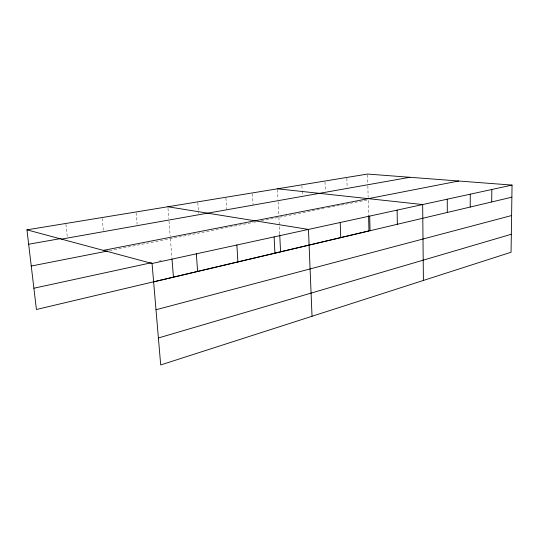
<?xml version="1.0" encoding="UTF-8"?>
<svg xmlns="http://www.w3.org/2000/svg" width="539" height="539" viewBox="0 0 539 539"><rect width="100%" height="100%" fill="white"/><g stroke="black" fill="none" stroke-linecap="round" stroke-linejoin="round"><path stroke-width="0.4" stroke-dasharray="2.69 2.02" d="M158.803 261.132L161.269 260.593M109.498 250.648L253.242 222.385M254.058 222.223L255.661 221.913M261.267 220.808L325.94 208.094M327.544 207.778L340.392 205.251M341.194 205.089L354.204 202.536M355.033 202.374L368.198 199.78L368.568 214.798M65.906 224.298L67.321 237.403M102.174 218.329L103.333 230.227M136.104 212.79L137.115 224.231M167.979 208.35L168.801 218.652M168.997 221.118L170.189 236.17M170.391 238.676L171.948 258.282M197.806 202.684L198.568 213.363M225.935 198.056L226.643 209.226M252.461 193.744L253.067 204.557M277.511 189.613L277.989 199.336M278.111 201.781L278.757 214.886M278.879 217.345L279.701 234.067M301.907 185.598L302.109 190.328M302.143 191.116L302.312 195.057M324.99 181.859L325.32 190.947M346.853 178.254L347.116 187.114M367.591 174.838L367.82 184.264M367.861 185.901L368.144 197.335"/><path stroke-width="0.81" d="M470.217 207.037L470.264 194.181M491.696 201.957L491.817 189.492M26.95 229.843L367.571 174.05L512.05 185.086L511.06 252.245L160.696 364.95L152.059 263.477L26.95 229.843L36.416 309.494L368.966 230.887L368.588 215.634M158.399 337.98L511.322 234.256M155.993 309.75L511.599 215.539M153.628 281.91L511.868 197.186M152.059 263.477L512.05 185.086M33.89 288.224L151.405 262.736M103.353 250.379L458.696 181.01M31.249 266.037L107.867 250.972M28.661 244.241L60.739 238.568M61.433 239.114L409.896 177.284M277.477 188.805L422.67 204.544L423.398 280.442M167.858 206.76L308.456 229.419L312.034 316.265M172.015 259.097L173.443 277.1M196.337 253.829L197.618 271.508M236.87 245.002L237.908 261.974M274.115 236.897L274.944 253.215M279.741 234.903L280.57 251.78M340.224 222.499L340.715 237.665M369.693 216.085L370.05 230.726M397.108 210.116L397.344 224.271M447.269 199.187L447.303 212.454"/></g></svg>
